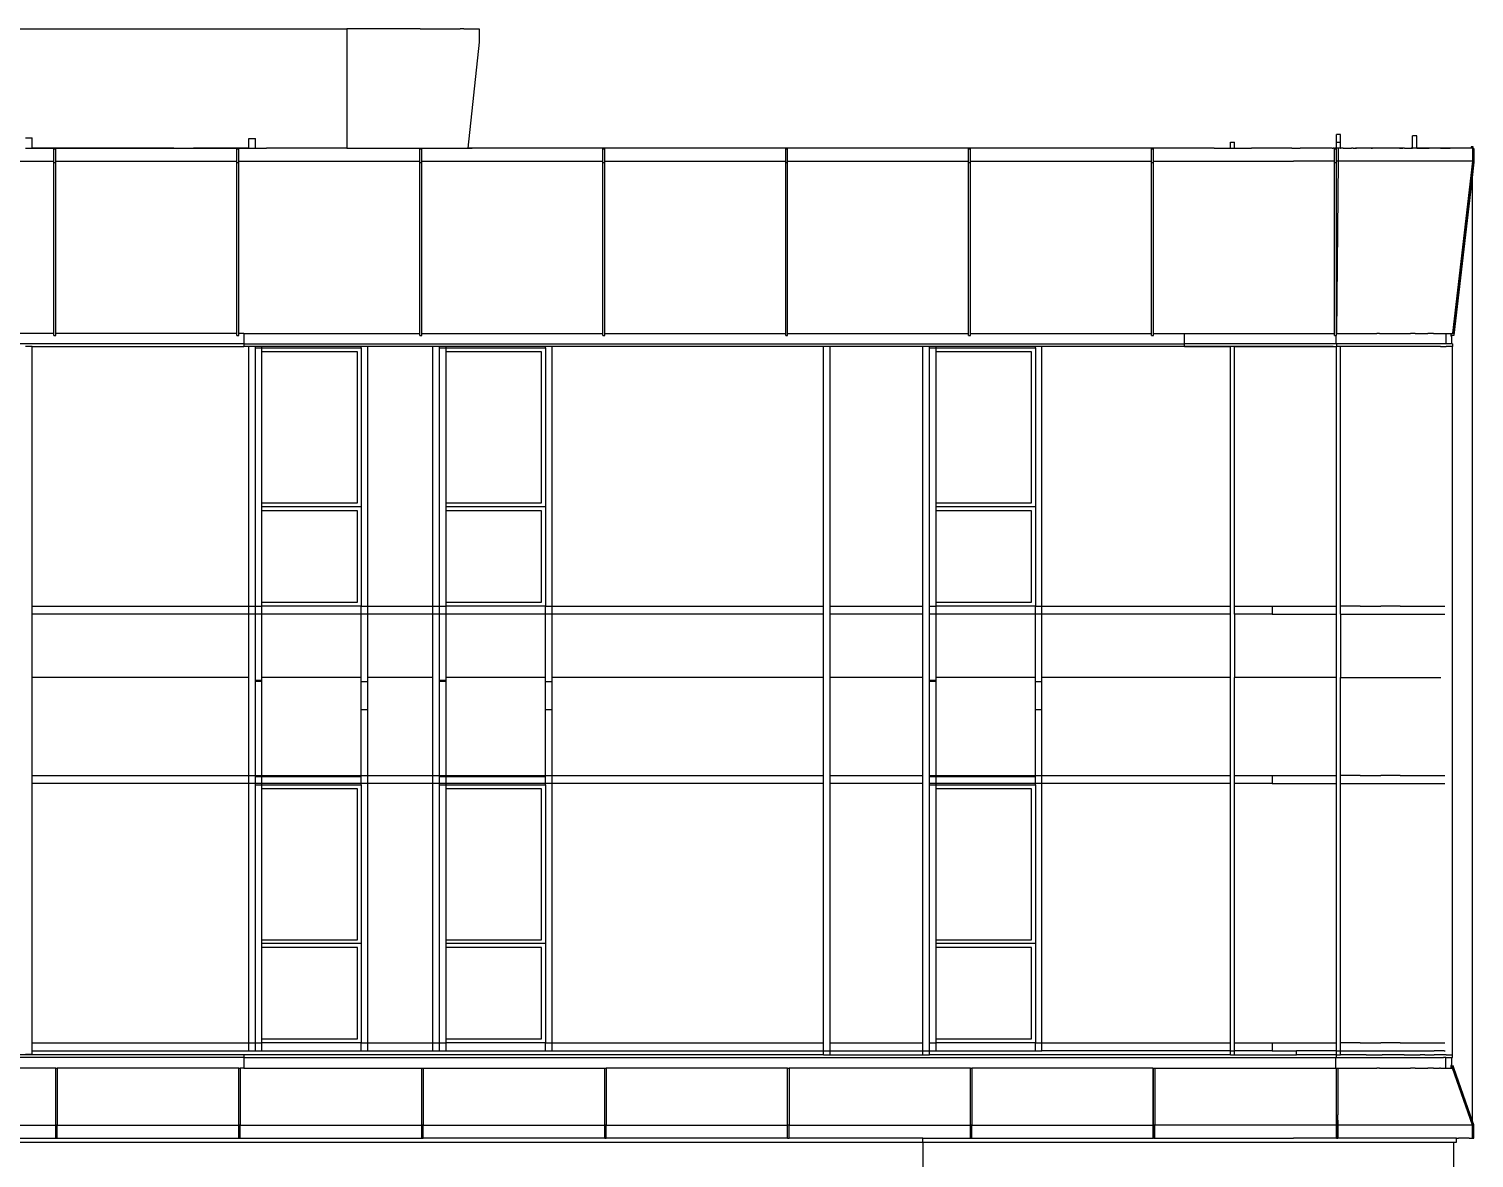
# Model space of a CAD drawing. Extents: x -311 to 61613, y 0 to 58400.
# Drawn here: x 50700 to 61613, y 46270 to 54800 of the extents above; entities that cross this region are included whole.
import ezdxf

# ---------------------------------------------------------------- set-up
doc = ezdxf.new("R2010")
doc.units = 0
doc.header["$LTSCALE"] = 1000
doc.header["$MEASUREMENT"] = 0
doc.layers.add('AD-AREA-OUTL', color=31, linetype='Continuous')

msp = doc.modelspace()

# ---------------------------------------------------------------- linework, layer by layer
at = {"layer": 'AD-AREA-OUTL', "color": 252}
for p, q in [((50570, 54800), (53100, 54800)), ((53655, 54800), (53100, 54800)), ((53100, 54800), (53100, 53900)), ((53655, 54800), (53956, 54800)), ((53655, 54800), (53655, 54800)), ((53985, 54800), (53956, 54800)), ((53956, 54800), (53956, 54800)), ((53985, 54800), (54100, 54800)), ((53985, 54800), (53985, 54800)), ((54100, 54800), (54100, 54700)), ((54100, 54700), (54014, 53900)), ((50675, 53978), (50725, 53978)), ((50725, 53900), (50725, 53978)), ((52360, 53900), (52360, 53972)), ((52360, 53972), (52410, 53972)), ((52410, 53900), (52410, 53972)), ((59774, 53900), (59774, 53944)), ((59774, 53944), (59804, 53944)), ((59804, 53900), (59804, 53944)), ((60574, 53944), (60574, 54003)), ((60604, 54003), (60574, 54003)), ((60574, 53900), (60574, 53944)), ((60574, 53944), (60604, 53944)), ((60604, 53944), (60604, 54003)), ((60604, 53900), (60604, 53944)), ((61148, 53900), (61148, 53992)), ((61180, 53992), (61148, 53992)), ((61180, 53900), (61180, 53992)), ((50675, 53900), (50725, 53900)), ((51794, 53900), (50725, 53900)), ((50725, 53900), (51794, 53900)), ((50725, 53900), (50725, 53900)), ((50888, 53800), (50888, 53893)), ((50888, 53893), (50903, 53893)), ((50903, 53800), (50903, 53893)), ((51794, 53900), (51944, 53900)), ((52360, 53900), (51944, 53900)), ((51944, 53900), (52360, 53900)), ((52270, 53800), (52270, 53893)), ((52270, 53893), (52285, 53893)), ((52285, 53800), (52285, 53893)), ((52360, 53900), (52410, 53900)), ((52360, 53900), (52360, 53900)), ((52410, 53900), (52494, 53900)), ((52410, 53900), (52494, 53900)), ((52410, 53900), (52410, 53900)), ((53100, 53900), (52494, 53900)), ((53100, 53900), (54014, 53900)), ((53100, 53900), (53100, 53900)), ((53100, 53900), (53100, 53900)), ((53100, 53900), (53100, 53900)), ((53651, 53800), (53651, 53893)), ((53651, 53893), (53666, 53893)), ((53666, 53800), (53666, 53893)), ((54014, 53900), (54020, 53900)), ((54046, 53900), (54014, 53900)), ((54014, 53900), (54046, 53900)), ((54014, 53900), (54014, 53900)), ((59651, 53900), (54046, 53900)), ((55033, 53800), (55033, 53893)), ((55033, 53893), (55048, 53893)), ((55048, 53800), (55048, 53893)), ((56415, 53800), (56415, 53893)), ((56415, 53893), (56429, 53893)), ((56429, 53800), (56429, 53893)), ((57796, 53800), (57796, 53893)), ((57796, 53893), (57811, 53893)), ((57811, 53800), (57811, 53893)), ((59178, 53800), (59178, 53893)), ((59178, 53893), (59193, 53893)), ((59193, 53800), (59193, 53893)), ((59651, 53900), (59774, 53900)), ((59651, 53900), (59774, 53900)), ((59774, 53900), (59804, 53900)), ((59774, 53900), (59774, 53900)), ((59804, 53900), (59933, 53900)), ((59804, 53900), (59804, 53900)), ((59804, 53900), (59933, 53900)), ((60132, 53900), (59933, 53900)), ((60070, 53900), (60070, 53900)), ((60237, 53900), (60132, 53900)), ((60132, 53900), (60132, 53900)), ((60237, 53900), (60250, 53900)), ((60237, 53900), (60250, 53900)), ((60250, 53900), (60299, 53900)), ((60250, 53900), (60250, 53900)), ((60250, 53900), (60250, 53900)), ((60542, 53900), (60299, 53900)), ((60299, 53900), (60299, 53900)), ((60542, 53900), (60550, 53900)), ((60556, 53900), (60550, 53900)), ((60556, 53900), (60562, 53900)), ((60559, 53800), (60559, 53893)), ((60559, 53893), (60574, 53893)), ((60574, 53900), (60562, 53900)), ((60562, 53900), (60574, 53900)), ((60586, 53900), (60574, 53900)), ((60574, 53900), (60574, 53900)), ((60574, 53800), (60574, 53893)), ((60604, 53900), (60586, 53900)), ((60586, 53900), (60586, 53800)), ((60607, 53900), (60604, 53900)), ((60604, 53900), (60604, 53900)), ((60604, 53900), (60607, 53900)), ((60625, 53900), (60607, 53900)), ((60625, 53900), (60632, 53900)), ((60632, 53900), (60688, 53900)), ((60699, 53900), (60688, 53900)), ((60688, 53900), (60688, 53900)), ((60688, 53900), (60688, 53900)), ((60699, 53900), (60717, 53900)), ((60723, 53900), (60717, 53900)), ((60717, 53900), (60723, 53900)), ((60724, 53900), (60723, 53900)), ((60723, 53900), (60724, 53900)), ((60837, 53900), (60724, 53900)), ((60846, 53900), (60837, 53900)), ((60837, 53900), (60846, 53900)), ((60899, 53900), (60846, 53900)), ((60899, 53900), (60846, 53900)), ((60956, 53900), (60899, 53900)), ((60964, 53900), (60956, 53900)), ((60964, 53900), (60956, 53900)), ((61007, 53900), (60964, 53900)), ((61007, 53900), (60964, 53900)), ((61051, 53900), (61007, 53900)), ((61075, 53900), (61051, 53900)), ((61051, 53900), (61075, 53900)), ((61088, 53900), (61075, 53900)), ((61088, 53900), (61075, 53900)), ((61088, 53900), (61138, 53900)), ((61148, 53900), (61138, 53900)), ((61138, 53900), (61148, 53900)), ((61179, 53900), (61148, 53900)), ((61148, 53900), (61148, 53900)), ((61180, 53900), (61179, 53900)), ((61275, 53900), (61180, 53900)), ((61180, 53900), (61275, 53900)), ((61180, 53900), (61180, 53900)), ((61275, 53900), (61180, 53900)), ((61359, 53900), (61275, 53900)), ((61359, 53900), (61275, 53900)), ((61359, 53900), (61433, 53900)), ((61433, 53900), (61359, 53900)), ((61433, 53900), (61359, 53900)), ((61477, 53900), (61433, 53900)), ((61477, 53900), (61433, 53900)), ((61457, 52502), (61607, 53809)), ((61495, 53900), (61477, 53900)), ((61543, 53900), (61495, 53900)), ((61577, 53900), (61543, 53900)), ((61592, 53900), (61577, 53900)), ((61592, 53909), (61592, 53900)), ((61607, 53909), (61592, 53909)), ((61600, 53900), (61592, 53900)), ((61600, 53900), (61600, 53800)), ((61607, 53893), (61607, 53909)), ((61607, 53809), (61607, 53893)), ((61613, 53893), (61607, 53893)), ((61613, 53793), (61613, 53893)), ((49522, 53800), (50888, 53800)), ((50888, 53792), (50888, 53800)), ((50888, 52500), (50888, 53792)), ((50888, 53792), (50903, 53792)), ((50903, 53792), (50903, 53800)), ((50903, 53800), (52270, 53800)), ((50903, 52500), (50903, 53792)), ((52270, 53792), (52270, 53800)), ((52270, 52500), (52270, 53792)), ((52270, 53792), (52285, 53792)), ((52285, 53792), (52285, 53800)), ((52285, 53800), (53651, 53800)), ((52285, 52500), (52285, 53792)), ((53651, 53792), (53651, 53800)), ((53651, 52500), (53651, 53792)), ((53651, 53792), (53666, 53792)), ((53666, 53792), (53666, 53800)), ((53666, 53800), (55033, 53800)), ((53666, 52500), (53666, 53792)), ((55033, 53792), (55033, 53800)), ((55033, 52500), (55033, 53792)), ((55033, 53792), (55048, 53792)), ((55048, 53792), (55048, 53800)), ((55048, 53800), (56415, 53800)), ((55048, 52500), (55048, 53792)), ((56415, 53792), (56415, 53800)), ((56415, 52500), (56415, 53792)), ((56415, 53792), (56429, 53792)), ((56429, 53792), (56429, 53800)), ((56429, 53800), (57796, 53800)), ((56429, 52500), (56429, 53792)), ((57796, 53792), (57796, 53800)), ((57796, 52500), (57796, 53792)), ((57796, 53792), (57811, 53792)), ((57811, 53792), (57811, 53800)), ((57811, 53800), (59178, 53800)), ((57811, 52500), (57811, 53792)), ((59178, 53792), (59178, 53800)), ((59178, 52500), (59178, 53792)), ((59178, 53792), (59193, 53792)), ((59193, 53792), (59193, 53800)), ((59193, 53800), (60250, 53800)), ((59193, 52500), (59193, 53792)), ((60559, 53800), (60250, 53800)), ((60559, 53792), (60559, 53800)), ((60559, 52500), (60559, 53792)), ((60559, 53792), (60574, 53792)), ((60574, 53792), (60574, 53800)), ((60586, 53800), (60574, 52500)), ((60586, 53800), (60574, 53800)), ((60574, 52500), (60574, 53792)), ((60723, 53800), (60586, 53800)), ((60846, 53800), (60723, 53800)), ((60964, 53800), (60846, 53800)), ((61075, 53800), (60964, 53800)), ((61179, 53800), (61075, 53800)), ((61275, 53800), (61179, 53800)), ((61359, 53800), (61275, 53800)), ((61433, 53800), (61359, 53800)), ((61495, 53800), (61433, 53800)), ((61600, 53800), (61450, 52502)), ((61543, 53800), (61495, 53800)), ((61577, 53800), (61543, 53800)), ((61600, 53800), (61577, 53800)), ((61600, 53677), (61613, 53793)), ((61462, 52486), (61600, 53677)), ((61600, 46550), (61600, 53677)), ((50888, 52500), (49522, 52500)), ((50888, 52485), (50888, 52500)), ((50903, 52485), (50903, 52500)), ((52270, 52500), (50903, 52500)), ((52270, 52485), (52270, 52500)), ((52285, 52485), (52285, 52500)), ((52324, 52500), (52285, 52500)), ((52324, 52500), (53651, 52500)), ((52324, 52500), (52324, 52420)), ((53651, 52485), (53651, 52500)), ((53666, 52485), (53666, 52500)), ((53666, 52500), (55033, 52500)), ((55033, 52485), (55033, 52500)), ((55048, 52485), (55048, 52500)), ((55048, 52500), (56415, 52500)), ((56415, 52485), (56415, 52500)), ((56429, 52485), (56429, 52500)), ((56429, 52500), (57796, 52500)), ((57796, 52485), (57796, 52500)), ((57811, 52485), (57811, 52500)), ((57811, 52500), (59178, 52500)), ((59178, 52485), (59178, 52500)), ((59193, 52485), (59193, 52500)), ((59193, 52500), (59425, 52500)), ((59425, 52500), (60250, 52500)), ((59425, 52420), (59425, 52500)), ((60250, 52500), (60559, 52500)), ((60559, 52485), (60559, 52500)), ((60574, 52485), (60574, 52500)), ((60574, 52500), (60680, 52500)), ((60680, 52500), (60691, 52500)), ((60691, 52500), (60781, 52500)), ((60781, 52500), (60797, 52500)), ((60797, 52500), (60878, 52500)), ((60899, 52500), (60878, 52500)), ((60899, 52500), (60969, 52500)), ((60969, 52500), (60996, 52500)), ((60996, 52500), (61055, 52500)), ((61055, 52500), (61086, 52500)), ((61086, 52500), (61133, 52500)), ((61169, 52500), (61133, 52500)), ((61169, 52500), (61203, 52500)), ((61203, 52500), (61242, 52500)), ((61242, 52500), (61263, 52500)), ((61306, 52500), (61263, 52500)), ((61306, 52500), (61314, 52500)), ((61314, 52500), (61353, 52500)), ((61353, 52500), (61359, 52500)), ((61359, 52500), (61382, 52500)), ((61382, 52500), (61400, 52500)), ((61400, 52500), (61401, 52500)), ((61400, 52500), (61400, 52420)), ((61401, 52500), (61431, 52500)), ((61431, 52500), (61438, 52500)), ((61438, 52500), (61450, 52500)), ((61438, 52500), (61438, 52486)), ((61450, 52502), (61450, 52500)), ((61450, 52502), (61457, 52502)), ((52324, 52420), (48180, 52420)), ((50725, 52400), (50675, 52400)), ((50725, 50440), (50725, 52400)), ((50725, 52400), (52324, 52400)), ((50888, 52485), (50903, 52485)), ((52270, 52485), (52285, 52485)), ((52324, 52420), (59425, 52420)), ((52324, 52420), (52324, 52400)), ((52360, 52400), (52324, 52400)), ((52360, 50440), (52360, 52400)), ((52410, 52400), (52360, 52400)), ((52460, 52400), (52410, 52400)), ((52410, 52390), (52410, 52400)), ((52410, 50440), (52410, 52390)), ((52410, 52390), (52460, 52390)), ((52460, 52390), (52460, 52400)), ((53210, 52400), (52460, 52400)), ((52460, 52360), (52460, 52390)), ((52460, 52390), (53210, 52390)), ((53260, 52400), (53210, 52400)), ((53210, 52390), (53210, 52400)), ((53210, 52390), (53210, 51190)), ((53750, 52400), (53260, 52400)), ((53260, 50440), (53260, 52400)), ((53651, 52485), (53666, 52485)), ((53750, 50440), (53750, 52400)), ((53800, 52400), (53750, 52400)), ((53850, 52400), (53800, 52400)), ((53800, 52390), (53800, 52400)), ((53800, 50440), (53800, 52390)), ((53800, 52390), (53850, 52390)), ((53850, 52390), (53850, 52400)), ((54600, 52400), (53850, 52400)), ((53850, 52360), (53850, 52390)), ((53850, 52390), (54600, 52390)), ((54650, 52400), (54600, 52400)), ((54600, 52390), (54600, 52400)), ((54600, 52390), (54600, 51190)), ((56700, 52400), (54650, 52400)), ((54650, 50440), (54650, 52400)), ((55033, 52485), (55048, 52485)), ((56415, 52485), (56429, 52485)), ((56700, 50440), (56700, 52400)), ((56750, 52400), (56700, 52400)), ((57450, 52400), (56750, 52400)), ((56750, 50440), (56750, 52400)), ((57500, 52400), (57450, 52400)), ((57450, 50440), (57450, 52400)), ((57550, 52400), (57500, 52400)), ((57500, 52390), (57500, 52400)), ((57500, 50440), (57500, 52390)), ((57500, 52390), (57550, 52390)), ((58300, 52400), (57550, 52400)), ((57550, 52390), (57550, 52400)), ((57550, 52360), (57550, 52390)), ((57550, 52390), (58300, 52390)), ((57796, 52485), (57811, 52485)), ((58350, 52400), (58300, 52400)), ((58300, 52390), (58300, 52400)), ((58300, 52390), (58300, 51190)), ((59425, 52400), (58350, 52400)), ((58350, 50440), (58350, 52400)), ((59178, 52485), (59193, 52485)), ((60570, 52420), (59425, 52420)), ((59425, 52400), (59425, 52420)), ((59774, 52400), (59425, 52400)), ((59425, 52400), (59774, 52400)), ((59774, 50440), (59774, 52400)), ((59804, 52400), (59774, 52400)), ((60550, 52400), (59804, 52400)), ((59804, 52400), (60574, 52400)), ((59804, 50440), (59804, 52400)), ((60559, 52485), (60570, 52485)), ((60570, 52485), (60574, 52485)), ((60570, 52485), (60570, 52420)), ((60574, 52420), (60570, 52420)), ((60680, 52420), (60574, 52420)), ((60574, 52420), (60574, 52400)), ((60574, 52400), (60574, 52400)), ((60574, 50440), (60574, 52400)), ((60604, 52400), (60574, 52400)), ((60691, 52400), (60604, 52400)), ((60604, 50440), (60604, 52400)), ((60691, 52420), (60680, 52420)), ((60781, 52420), (60691, 52420)), ((60747, 52400), (60691, 52400)), ((60797, 52400), (60747, 52400)), ((60797, 52420), (60781, 52420)), ((60878, 52420), (60797, 52420)), ((60899, 52400), (60797, 52400)), ((60899, 52420), (60878, 52420)), ((60969, 52420), (60899, 52420)), ((60908, 52400), (60899, 52400)), ((60996, 52400), (60908, 52400)), ((60996, 52420), (60969, 52420)), ((61055, 52420), (60996, 52420)), ((61055, 52400), (60996, 52400)), ((61086, 52420), (61055, 52420)), ((61086, 52400), (61055, 52400)), ((61133, 52420), (61086, 52420)), ((61169, 52400), (61086, 52400)), ((61169, 52420), (61133, 52420)), ((61203, 52420), (61169, 52420)), ((61182, 52400), (61169, 52400)), ((61242, 52400), (61182, 52400)), ((61242, 52420), (61203, 52420)), ((61263, 52420), (61242, 52420)), ((61285, 52400), (61242, 52400)), ((61306, 52420), (61263, 52420)), ((61306, 52400), (61285, 52400)), ((61314, 52420), (61306, 52420)), ((61357, 52400), (61306, 52400)), ((61353, 52420), (61314, 52420)), ((61359, 52420), (61353, 52420)), ((61359, 52400), (61357, 52400)), ((61382, 52420), (61359, 52420)), ((61359, 52400), (61401, 52400)), ((61400, 52420), (61382, 52420)), ((61401, 52420), (61400, 52420)), ((61431, 52420), (61401, 52420)), ((61431, 52400), (61401, 52400)), ((61443, 52420), (61431, 52420)), ((61450, 52400), (61431, 52400)), ((61438, 52486), (61438, 52480)), ((61438, 52486), (61462, 52486)), ((61443, 52480), (61438, 52480)), ((61443, 52480), (61443, 52420)), ((61450, 52420), (61443, 52420)), ((61450, 52420), (61450, 52400)), ((61450, 47050), (61450, 52400)), ((52460, 51220), (52460, 52360)), ((53180, 52360), (52460, 52360)), ((53180, 51220), (53180, 52360)), ((53850, 51220), (53850, 52360)), ((54570, 52360), (53850, 52360)), ((54570, 51220), (54570, 52360)), ((57550, 51220), (57550, 52360)), ((58270, 52360), (57550, 52360)), ((58270, 51220), (58270, 52360)), ((52460, 51190), (52460, 51220)), ((52460, 51220), (53180, 51220)), ((52460, 51160), (52460, 51190)), ((53210, 51190), (52460, 51190)), ((53210, 51190), (53210, 50440)), ((53850, 51190), (53850, 51220)), ((53850, 51220), (54570, 51220)), ((53850, 51160), (53850, 51190)), ((54600, 51190), (53850, 51190)), ((54600, 51190), (54600, 50440)), ((57550, 51190), (57550, 51220)), ((57550, 51220), (58270, 51220)), ((57550, 51160), (57550, 51190)), ((58300, 51190), (57550, 51190)), ((58300, 51190), (58300, 50440)), ((52460, 50470), (52460, 51160)), ((53180, 51160), (52460, 51160)), ((53180, 50470), (53180, 51160)), ((53850, 50470), (53850, 51160)), ((54570, 51160), (53850, 51160)), ((54570, 50470), (54570, 51160)), ((57550, 50470), (57550, 51160)), ((58270, 51160), (57550, 51160)), ((58270, 50470), (58270, 51160)), ((50725, 50380), (50725, 50440)), ((50725, 50440), (52360, 50440)), ((52360, 50380), (52360, 50440)), ((52360, 50440), (52410, 50440)), ((52410, 50440), (52460, 50440)), ((52410, 50380), (52410, 50440)), ((52460, 50440), (52460, 50470)), ((52460, 50470), (53180, 50470)), ((52460, 50380), (52460, 50440)), ((53210, 50440), (52460, 50440)), ((53210, 50440), (53260, 50440)), ((53210, 50380), (53210, 50440)), ((53260, 50440), (53750, 50440)), ((53260, 50380), (53260, 50440)), ((53750, 50440), (53800, 50440)), ((53750, 50380), (53750, 50440)), ((53800, 50440), (53850, 50440)), ((53800, 50380), (53800, 50440)), ((53850, 50440), (53850, 50470)), ((53850, 50470), (54570, 50470)), ((53850, 50380), (53850, 50440)), ((54600, 50440), (53850, 50440)), ((54600, 50440), (54650, 50440)), ((54600, 50380), (54600, 50440)), ((54650, 50440), (56700, 50440)), ((54650, 50380), (54650, 50440)), ((56700, 50380), (56700, 50440)), ((56750, 50380), (56750, 50440)), ((56750, 50440), (57450, 50440)), ((57450, 50380), (57450, 50440)), ((57500, 50380), (57500, 50440)), ((57500, 50440), (57550, 50440)), ((57550, 50440), (57550, 50470)), ((57550, 50470), (58270, 50470)), ((57550, 50380), (57550, 50440)), ((58300, 50440), (57550, 50440)), ((58300, 50440), (58350, 50440)), ((58300, 50380), (58300, 50440)), ((58350, 50440), (59774, 50440)), ((58350, 50380), (58350, 50440)), ((59774, 50380), (59774, 50440)), ((59804, 50380), (59804, 50440)), ((59804, 50440), (60089, 50440)), ((60089, 50440), (60574, 50440)), ((60089, 50440), (60089, 50380)), ((60574, 50380), (60574, 50440)), ((60604, 50380), (60604, 50440)), ((60604, 50440), (60605, 50440)), ((60747, 50440), (60605, 50440)), ((60753, 50440), (60747, 50440)), ((60753, 50440), (60908, 50440)), ((60919, 50440), (60908, 50440)), ((61055, 50440), (60919, 50440)), ((61055, 50440), (61072, 50440)), ((61072, 50440), (61182, 50440)), ((61182, 50440), (61204, 50440)), ((61204, 50440), (61285, 50440)), ((61285, 50440), (61310, 50440)), ((61310, 50440), (61357, 50440)), ((61357, 50440), (61386, 50440)), ((61386, 50440), (61393, 50440)), ((50725, 49900), (50725, 50380)), ((52360, 50380), (50725, 50380)), ((52360, 49900), (52360, 50380)), ((52410, 50380), (52360, 50380)), ((52460, 50380), (52410, 50380)), ((52410, 49877), (52410, 50380)), ((52460, 49900), (52460, 50380)), ((53210, 50380), (52460, 50380)), ((53260, 50380), (53210, 50380)), ((53210, 49900), (53210, 50380)), ((53260, 49900), (53260, 50380)), ((53750, 50380), (53260, 50380)), ((53800, 50380), (53750, 50380)), ((53750, 49900), (53750, 50380)), ((53850, 50380), (53800, 50380)), ((53800, 49877), (53800, 50380)), ((53850, 49900), (53850, 50380)), ((54600, 50380), (53850, 50380)), ((54650, 50380), (54600, 50380)), ((54600, 49900), (54600, 50380)), ((54650, 49900), (54650, 50380)), ((56700, 50380), (54650, 50380)), ((56700, 49900), (56700, 50380)), ((56750, 49900), (56750, 50380)), ((57450, 50380), (56750, 50380)), ((57450, 49900), (57450, 50380)), ((57550, 50380), (57500, 50380)), ((57500, 49877), (57500, 50380)), ((57550, 49900), (57550, 50380)), ((58300, 50380), (57550, 50380)), ((58350, 50380), (58300, 50380)), ((58300, 49900), (58300, 50380)), ((58350, 49900), (58350, 50380)), ((59774, 50380), (58350, 50380)), ((59774, 49900), (59774, 50380)), ((59804, 50380), (59804, 49900)), ((60089, 50380), (59804, 50380)), ((60089, 50380), (60574, 50380)), ((60574, 49900), (60574, 50380)), ((60604, 50380), (60604, 49900)), ((60604, 50380), (60605, 50380)), ((60605, 50380), (60747, 50380)), ((60747, 50380), (60753, 50380)), ((60753, 50380), (60908, 50380)), ((60908, 50380), (60919, 50380)), ((60919, 50380), (61055, 50380)), ((61055, 50380), (61072, 50380)), ((61072, 50380), (61182, 50380)), ((61182, 50380), (61204, 50380)), ((61204, 50380), (61285, 50380)), ((61285, 50380), (61310, 50380)), ((61310, 50380), (61357, 50380)), ((61357, 50380), (61386, 50380)), ((61386, 50380), (61393, 50380)), ((50725, 49160), (50725, 49900)), ((52360, 49900), (50725, 49900)), ((52360, 49160), (52360, 49900)), ((52410, 49870), (52410, 49877)), ((52460, 49877), (52410, 49877)), ((52460, 49877), (52460, 49900)), ((53210, 49900), (52460, 49900)), ((52460, 49870), (52460, 49877)), ((53210, 49870), (53210, 49900)), ((53260, 49870), (53260, 49900)), ((53750, 49900), (53260, 49900)), ((53750, 49160), (53750, 49900)), ((53800, 49870), (53800, 49877)), ((53850, 49877), (53800, 49877)), ((53850, 49877), (53850, 49900)), ((54600, 49900), (53850, 49900)), ((53850, 49870), (53850, 49877)), ((54600, 49870), (54600, 49900)), ((54650, 49870), (54650, 49900)), ((56700, 49900), (54650, 49900)), ((56700, 49160), (56700, 49900)), ((56750, 49160), (56750, 49900)), ((57450, 49900), (56750, 49900)), ((57450, 49160), (57450, 49900)), ((57500, 49870), (57500, 49877)), ((57550, 49877), (57500, 49877)), ((57550, 49877), (57550, 49900)), ((58300, 49900), (57550, 49900)), ((57550, 49870), (57550, 49877)), ((58300, 49870), (58300, 49900)), ((58350, 49870), (58350, 49900)), ((59774, 49900), (58350, 49900)), ((59774, 49160), (59774, 49900)), ((59804, 49160), (59804, 49900)), ((60574, 49900), (59804, 49900)), ((60574, 49160), (60574, 49900)), ((60604, 49900), (60604, 49900)), ((60604, 49160), (60604, 49900)), ((60604, 49900), (60747, 49900)), ((60604, 49900), (60747, 49900)), ((60747, 49900), (60908, 49900)), ((60747, 49900), (60908, 49900)), ((60908, 49900), (61055, 49900)), ((60908, 49900), (61055, 49900)), ((61055, 49900), (61182, 49900)), ((61055, 49900), (61182, 49900)), ((61182, 49900), (61285, 49900)), ((61182, 49900), (61285, 49900)), ((61285, 49900), (61357, 49900)), ((61285, 49900), (61357, 49900)), ((61357, 49900), (61363, 49900)), ((61357, 49900), (61363, 49900)), ((52410, 49160), (52410, 49870)), ((52460, 49870), (52410, 49870)), ((52460, 49160), (52460, 49870)), ((53210, 49660), (53210, 49870)), ((53210, 49870), (53260, 49870)), ((53260, 49660), (53260, 49870)), ((53800, 49160), (53800, 49870)), ((53850, 49870), (53800, 49870)), ((53850, 49160), (53850, 49870)), ((54600, 49660), (54600, 49870)), ((54600, 49870), (54650, 49870)), ((54650, 49660), (54650, 49870)), ((57500, 49160), (57500, 49870)), ((57550, 49870), (57500, 49870)), ((57550, 49160), (57550, 49870)), ((58300, 49660), (58300, 49870)), ((58300, 49870), (58350, 49870)), ((58350, 49660), (58350, 49870)), ((53210, 49160), (53210, 49660)), ((53210, 49660), (53260, 49660)), ((53260, 49160), (53260, 49660)), ((54600, 49160), (54600, 49660)), ((54600, 49660), (54650, 49660)), ((54650, 49160), (54650, 49660)), ((58300, 49160), (58300, 49660)), ((58300, 49660), (58350, 49660)), ((58350, 49160), (58350, 49660)), ((50725, 49100), (50725, 49160)), ((50725, 49160), (52360, 49160)), ((52360, 49100), (52360, 49160)), ((52360, 49160), (52410, 49160)), ((52410, 49150), (52410, 49160)), ((52410, 49160), (52460, 49160)), ((52410, 49100), (52410, 49150)), ((52460, 49150), (52410, 49150)), ((52460, 49150), (52460, 49160)), ((52460, 49160), (53210, 49160)), ((52460, 49100), (52460, 49150)), ((53210, 49150), (52460, 49150)), ((53210, 49160), (53260, 49160)), ((53210, 49150), (53210, 49160)), ((53210, 49100), (53210, 49150)), ((53260, 49160), (53750, 49160)), ((53260, 49100), (53260, 49160)), ((53750, 49160), (53800, 49160)), ((53750, 49100), (53750, 49160)), ((53800, 49160), (53850, 49160)), ((53800, 49150), (53800, 49160)), ((53800, 49100), (53800, 49150)), ((53850, 49150), (53800, 49150)), ((53850, 49150), (53850, 49160)), ((53850, 49160), (54600, 49160)), ((53850, 49100), (53850, 49150)), ((54600, 49150), (53850, 49150)), ((54600, 49160), (54650, 49160)), ((54600, 49150), (54600, 49160)), ((54600, 49100), (54600, 49150)), ((54650, 49160), (56700, 49160)), ((54650, 49100), (54650, 49160)), ((56700, 49100), (56700, 49160)), ((56750, 49100), (56750, 49160)), ((56750, 49160), (57450, 49160)), ((57450, 49100), (57450, 49160)), ((57500, 49150), (57500, 49160)), ((57500, 49160), (57550, 49160)), ((57500, 49100), (57500, 49150)), ((57550, 49150), (57500, 49150)), ((57550, 49150), (57550, 49160)), ((57550, 49160), (58300, 49160)), ((57550, 49100), (57550, 49150)), ((58300, 49150), (57550, 49150)), ((58300, 49150), (58300, 49160)), ((58300, 49160), (58350, 49160)), ((58300, 49100), (58300, 49150)), ((58350, 49100), (58350, 49160)), ((58350, 49160), (59774, 49160)), ((59774, 49100), (59774, 49160)), ((59804, 49100), (59804, 49160)), ((59804, 49160), (60089, 49160)), ((60089, 49160), (60574, 49160)), ((60089, 49160), (60089, 49100)), ((60574, 49100), (60574, 49160)), ((60604, 49100), (60604, 49160)), ((60604, 49160), (60605, 49160)), ((60747, 49160), (60605, 49160)), ((60753, 49160), (60747, 49160)), ((60753, 49160), (60908, 49160)), ((60919, 49160), (60908, 49160)), ((61055, 49160), (60919, 49160)), ((61055, 49160), (61072, 49160)), ((61072, 49160), (61182, 49160)), ((61182, 49160), (61204, 49160)), ((61204, 49160), (61285, 49160)), ((61285, 49160), (61310, 49160)), ((61310, 49160), (61357, 49160)), ((61357, 49160), (61386, 49160)), ((61386, 49160), (61393, 49160)), ((52360, 49100), (50725, 49100)), ((50725, 47140), (50725, 49100)), ((52410, 49100), (52360, 49100)), ((52360, 47140), (52360, 49100)), ((52460, 49100), (52410, 49100)), ((52410, 49090), (52410, 49100)), ((52410, 47140), (52410, 49090)), ((52410, 49090), (52460, 49090)), ((52460, 49090), (52460, 49100)), ((53210, 49100), (52460, 49100)), ((52460, 49060), (52460, 49090)), ((52460, 49090), (53210, 49090)), ((52460, 47920), (52460, 49060)), ((53180, 49060), (52460, 49060)), ((53180, 47920), (53180, 49060)), ((53260, 49100), (53210, 49100)), ((53210, 49090), (53210, 49100)), ((53210, 49090), (53210, 47890)), ((53750, 49100), (53260, 49100)), ((53260, 47140), (53260, 49100)), ((53800, 49100), (53750, 49100)), ((53750, 47140), (53750, 49100)), ((53850, 49100), (53800, 49100)), ((53800, 49090), (53800, 49100)), ((53800, 47140), (53800, 49090)), ((53800, 49090), (53850, 49090)), ((54600, 49100), (53850, 49100)), ((53850, 49090), (53850, 49100)), ((53850, 49060), (53850, 49090)), ((53850, 49090), (54600, 49090)), ((53850, 47920), (53850, 49060)), ((54570, 49060), (53850, 49060)), ((54570, 47920), (54570, 49060)), ((54650, 49100), (54600, 49100)), ((54600, 49090), (54600, 49100)), ((54600, 49090), (54600, 47890)), ((56700, 49100), (54650, 49100)), ((54650, 47140), (54650, 49100)), ((56700, 47140), (56700, 49100)), ((57450, 49100), (56750, 49100)), ((56750, 47140), (56750, 49100)), ((57450, 47140), (57450, 49100)), ((57500, 49090), (57500, 49100)), ((57550, 49100), (57500, 49100)), ((57500, 47140), (57500, 49090)), ((57500, 49090), (57550, 49090)), ((57550, 49090), (57550, 49100)), ((58300, 49100), (57550, 49100)), ((57550, 49060), (57550, 49090)), ((57550, 49090), (58300, 49090)), ((57550, 47920), (57550, 49060)), ((58270, 49060), (57550, 49060)), ((58270, 47920), (58270, 49060)), ((58350, 49100), (58300, 49100)), ((58300, 49090), (58300, 49100)), ((58300, 49090), (58300, 47890)), ((59774, 49100), (58350, 49100)), ((58350, 47140), (58350, 49100)), ((59774, 47140), (59774, 49100)), ((60089, 49100), (59804, 49100)), ((59804, 47140), (59804, 49100)), ((60089, 49100), (60574, 49100)), ((60574, 47140), (60574, 49100)), ((60604, 49100), (60605, 49100)), ((60604, 47140), (60604, 49100)), ((60605, 49100), (60747, 49100)), ((60747, 49100), (60753, 49100)), ((60753, 49100), (60908, 49100)), ((60908, 49100), (60919, 49100)), ((60919, 49100), (61055, 49100)), ((61055, 49100), (61072, 49100)), ((61072, 49100), (61182, 49100)), ((61182, 49100), (61204, 49100)), ((61204, 49100), (61285, 49100)), ((61285, 49100), (61310, 49100)), ((61310, 49100), (61357, 49100)), ((61357, 49100), (61386, 49100)), ((61386, 49100), (61393, 49100)), ((52460, 47890), (52460, 47920)), ((52460, 47920), (53180, 47920)), ((53850, 47890), (53850, 47920)), ((53850, 47920), (54570, 47920)), ((57550, 47890), (57550, 47920)), ((57550, 47920), (58270, 47920)), ((52460, 47860), (52460, 47890)), ((53210, 47890), (52460, 47890)), ((52460, 47170), (52460, 47860)), ((53180, 47860), (52460, 47860)), ((53180, 47170), (53180, 47860)), ((53210, 47890), (53210, 47140)), ((53850, 47860), (53850, 47890)), ((54600, 47890), (53850, 47890)), ((53850, 47170), (53850, 47860)), ((54570, 47860), (53850, 47860)), ((54570, 47170), (54570, 47860)), ((54600, 47890), (54600, 47140)), ((57550, 47860), (57550, 47890)), ((58300, 47890), (57550, 47890)), ((57550, 47170), (57550, 47860)), ((58270, 47860), (57550, 47860)), ((58270, 47170), (58270, 47860)), ((58300, 47890), (58300, 47140)), ((52460, 47140), (52460, 47170)), ((52460, 47170), (53180, 47170)), ((53850, 47140), (53850, 47170)), ((53850, 47170), (54570, 47170)), ((57550, 47140), (57550, 47170)), ((57550, 47170), (58270, 47170)), ((52324, 47050), (48200, 47050)), ((50675, 47055), (50725, 47055)), ((50725, 47140), (52360, 47140)), ((50725, 47080), (50725, 47140)), ((50725, 47080), (52360, 47080)), ((50725, 47055), (50725, 47080)), ((56700, 47050), (52324, 47050)), ((52324, 47050), (52324, 47030)), ((52360, 47140), (52410, 47140)), ((52360, 47080), (52360, 47140)), ((52360, 47080), (52410, 47080)), ((52410, 47140), (52460, 47140)), ((52410, 47080), (52410, 47140)), ((52410, 47080), (52460, 47080)), ((52460, 47080), (52460, 47140)), ((53210, 47140), (52460, 47140)), ((52460, 47080), (53210, 47080)), ((53210, 47140), (53260, 47140)), ((53210, 47080), (53210, 47140)), ((53210, 47080), (53260, 47080)), ((53260, 47140), (53750, 47140)), ((53260, 47080), (53260, 47140)), ((53260, 47080), (53750, 47080)), ((53750, 47140), (53800, 47140)), ((53750, 47080), (53750, 47140)), ((53750, 47080), (53800, 47080)), ((53800, 47140), (53850, 47140)), ((53800, 47080), (53800, 47140)), ((53800, 47080), (53850, 47080)), ((53850, 47080), (53850, 47140)), ((54600, 47140), (53850, 47140)), ((53850, 47080), (54600, 47080)), ((54600, 47140), (54650, 47140)), ((54600, 47080), (54600, 47140)), ((54600, 47080), (54650, 47080)), ((54650, 47140), (56700, 47140)), ((54650, 47080), (54650, 47140)), ((54650, 47080), (56700, 47080)), ((56700, 47080), (56700, 47140)), ((56700, 47080), (56750, 47080)), ((56700, 47050), (56700, 47080)), ((56700, 47050), (56750, 47050)), ((56750, 47080), (56750, 47140)), ((56750, 47140), (57450, 47140)), ((56750, 47080), (57450, 47080)), ((56750, 47050), (56750, 47080)), ((56750, 47050), (57450, 47050)), ((57450, 47080), (57450, 47140)), ((57450, 47080), (57500, 47080)), ((57450, 47050), (57450, 47080)), ((57450, 47050), (57500, 47050)), ((57500, 47080), (57500, 47140)), ((57500, 47140), (57550, 47140)), ((57500, 47080), (57550, 47080)), ((57500, 47050), (57500, 47080)), ((59774, 47050), (57500, 47050)), ((57550, 47080), (57550, 47140)), ((58300, 47140), (57550, 47140)), ((57550, 47080), (58300, 47080)), ((58300, 47140), (58350, 47140)), ((58300, 47080), (58300, 47140)), ((58300, 47080), (58350, 47080)), ((58350, 47140), (59774, 47140)), ((58350, 47080), (58350, 47140)), ((59774, 47080), (58350, 47080)), ((59774, 47080), (59774, 47140)), ((59774, 47080), (59804, 47080)), ((59774, 47050), (59774, 47080)), ((59774, 47050), (59804, 47050)), ((59804, 47080), (59804, 47140)), ((59804, 47140), (60089, 47140)), ((59804, 47050), (59804, 47080)), ((60089, 47080), (59804, 47080)), ((59804, 47050), (60273, 47050)), ((60089, 47140), (60574, 47140)), ((60089, 47140), (60089, 47080)), ((60089, 47080), (60273, 47080)), ((60574, 47080), (60273, 47080)), ((60273, 47050), (60273, 47080)), ((60574, 47050), (60273, 47050)), ((60574, 47080), (60574, 47140)), ((60574, 47080), (60604, 47080)), ((60574, 47050), (60574, 47080)), ((60574, 47050), (60604, 47050)), ((60574, 47050), (60574, 47050)), ((60574, 47030), (60574, 47050)), ((60604, 47080), (60604, 47140)), ((60604, 47140), (60605, 47140)), ((60604, 47080), (60605, 47080)), ((60604, 47050), (60604, 47080)), ((60604, 47050), (60605, 47050)), ((60747, 47140), (60605, 47140)), ((60605, 47080), (60605, 47080)), ((60605, 47080), (60747, 47080)), ((60691, 47050), (60605, 47050)), ((60753, 47050), (60691, 47050)), ((60753, 47140), (60747, 47140)), ((60747, 47080), (60748, 47080)), ((60748, 47080), (60753, 47080)), ((60753, 47140), (60908, 47140)), ((60753, 47080), (60919, 47080)), ((60753, 47080), (60753, 47080)), ((60797, 47050), (60753, 47050)), ((60797, 47050), (60899, 47050)), ((60899, 47050), (60920, 47050)), ((60919, 47140), (60908, 47140)), ((61055, 47140), (60919, 47140)), ((60919, 47080), (60920, 47080)), ((60920, 47080), (61072, 47080)), ((60996, 47050), (60920, 47050)), ((61073, 47050), (60996, 47050)), ((61055, 47140), (61072, 47140)), ((61072, 47140), (61182, 47140)), ((61072, 47080), (61073, 47080)), ((61073, 47080), (61204, 47080)), ((61086, 47050), (61073, 47050)), ((61086, 47050), (61169, 47050)), ((61169, 47050), (61206, 47050)), ((61182, 47140), (61204, 47140)), ((61204, 47140), (61285, 47140)), ((61204, 47080), (61206, 47080)), ((61206, 47080), (61310, 47080)), ((61242, 47050), (61206, 47050)), ((61242, 47050), (61306, 47050)), ((61285, 47140), (61310, 47140)), ((61306, 47050), (61312, 47050)), ((61310, 47140), (61357, 47140)), ((61310, 47080), (61312, 47080)), ((61386, 47080), (61312, 47080)), ((61359, 47050), (61312, 47050)), ((61357, 47140), (61386, 47140)), ((61388, 47050), (61359, 47050)), ((61386, 47140), (61393, 47140)), ((61386, 47080), (61388, 47080)), ((61388, 47080), (61395, 47080)), ((61401, 47050), (61388, 47050)), ((61401, 47050), (61431, 47050)), ((61431, 47050), (61450, 47050)), ((61450, 47030), (61450, 47050)), ((52324, 47030), (48180, 47030)), ((50903, 46950), (49531, 46950)), ((50903, 46950), (50913, 46950)), ((50903, 46521), (50903, 46950)), ((50913, 46950), (50913, 46521)), ((52285, 46950), (50913, 46950)), ((52285, 46950), (52295, 46950)), ((52285, 46521), (52285, 46950)), ((52295, 46950), (52295, 46521)), ((52324, 46950), (52295, 46950)), ((52324, 47030), (60570, 47030)), ((52324, 47030), (52324, 46950)), ((52324, 46950), (53666, 46950)), ((53666, 46950), (53676, 46950)), ((53666, 46521), (53666, 46950)), ((53676, 46950), (55048, 46950)), ((53676, 46950), (53676, 46521)), ((55048, 46950), (55058, 46950)), ((55048, 46521), (55048, 46950)), ((55058, 46950), (55058, 46521)), ((56429, 46950), (55058, 46950)), ((56429, 46950), (56440, 46950)), ((56429, 46521), (56429, 46950)), ((56440, 46950), (56440, 46521)), ((57811, 46950), (56440, 46950)), ((57811, 46950), (57821, 46950)), ((57811, 46521), (57811, 46950)), ((57821, 46950), (57821, 46521)), ((59188, 46950), (57821, 46950)), ((59188, 46950), (59193, 46950)), ((59188, 46950), (59188, 46520)), ((59193, 46950), (59203, 46950)), ((59193, 46521), (59193, 46950)), ((59203, 46950), (59203, 46521)), ((59203, 46950), (60250, 46950)), ((60250, 46950), (60570, 46950)), ((60570, 47030), (60574, 47030)), ((60570, 46950), (60570, 47030)), ((60570, 46950), (60574, 46950)), ((60574, 47030), (60680, 47030)), ((60574, 46950), (60584, 46950)), ((60574, 46521), (60574, 46950)), ((60584, 46950), (60584, 46598)), ((60584, 46950), (60680, 46950)), ((60680, 47030), (60691, 47030)), ((60680, 46950), (60691, 46950)), ((60691, 47030), (60781, 47030)), ((60691, 46950), (60781, 46950)), ((60781, 47030), (60797, 47030)), ((60781, 46950), (60797, 46950)), ((60797, 47030), (60878, 47030)), ((60797, 46950), (60878, 46950)), ((60878, 47030), (60899, 47030)), ((60899, 46950), (60878, 46950)), ((60899, 47030), (60969, 47030)), ((60899, 46950), (60969, 46950)), ((60969, 47030), (60996, 47030)), ((60969, 46950), (60996, 46950)), ((60996, 47030), (61055, 47030)), ((60996, 46950), (61055, 46950)), ((61055, 47030), (61086, 47030)), ((61055, 46950), (61086, 46950)), ((61086, 47030), (61133, 47030)), ((61086, 46950), (61133, 46950)), ((61133, 47030), (61169, 47030)), ((61169, 46950), (61133, 46950)), ((61169, 47030), (61203, 47030)), ((61169, 46950), (61203, 46950)), ((61203, 47030), (61242, 47030)), ((61203, 46950), (61242, 46950)), ((61242, 47030), (61263, 47030)), ((61242, 46950), (61263, 46950)), ((61263, 47030), (61306, 47030)), ((61306, 46950), (61263, 46950)), ((61306, 47030), (61314, 47030)), ((61306, 46950), (61314, 46950)), ((61314, 47030), (61353, 47030)), ((61314, 46950), (61353, 46950)), ((61353, 47030), (61359, 47030)), ((61359, 46950), (61353, 46950)), ((61359, 47030), (61382, 47030)), ((61359, 46950), (61382, 46950)), ((61400, 47030), (61382, 47030)), ((61382, 46950), (61400, 46950)), ((61400, 47030), (61401, 47030)), ((61400, 46950), (61400, 47030)), ((61401, 46950), (61400, 46950)), ((61401, 47030), (61431, 47030)), ((61401, 46950), (61431, 46950)), ((61431, 47030), (61443, 47030)), ((61431, 46950), (61438, 46950)), ((61443, 46970), (61438, 46970)), ((61438, 46970), (61438, 46950)), ((61438, 46950), (61443, 46950)), ((61443, 47030), (61450, 47030)), ((61443, 47030), (61443, 46970)), ((61443, 46970), (61443, 46950)), ((61443, 46950), (61450, 46950)), ((61455, 46967), (61445, 46964)), ((61445, 46964), (61450, 46950)), ((61450, 46950), (61450, 46950)), ((61600, 46520), (61450, 46950)), ((61460, 46951), (61455, 46967)), ((61604, 46537), (61460, 46951)), ((61600, 46550), (61460, 46951)), ((61460, 46951), (61460, 46951)), ((49531, 46520), (50903, 46520)), ((50903, 46520), (50903, 46521)), ((50903, 46521), (50913, 46521)), ((50903, 46420), (50903, 46520)), ((50913, 46520), (50913, 46521)), ((50913, 46420), (50913, 46520)), ((50913, 46520), (52285, 46520)), ((52285, 46520), (52285, 46521)), ((52285, 46521), (52295, 46521)), ((52285, 46420), (52285, 46520)), ((52295, 46520), (52295, 46521)), ((52295, 46420), (52295, 46520)), ((52295, 46520), (53666, 46520)), ((53666, 46520), (53666, 46521)), ((53666, 46521), (53676, 46521)), ((53666, 46420), (53666, 46520)), ((53676, 46520), (53676, 46521)), ((53676, 46420), (53676, 46520)), ((53676, 46520), (55048, 46520)), ((55048, 46520), (55048, 46521)), ((55048, 46521), (55058, 46521)), ((55048, 46420), (55048, 46520)), ((55058, 46520), (55058, 46521)), ((55058, 46420), (55058, 46520)), ((55058, 46520), (56429, 46520)), ((56429, 46520), (56429, 46521)), ((56429, 46521), (56440, 46521)), ((56429, 46420), (56429, 46520)), ((56440, 46520), (56440, 46521)), ((56440, 46420), (56440, 46520)), ((56440, 46520), (57811, 46520)), ((57811, 46520), (57811, 46521)), ((57811, 46521), (57821, 46521)), ((57811, 46420), (57811, 46520)), ((57821, 46520), (57821, 46521)), ((57821, 46420), (57821, 46520)), ((57821, 46520), (59188, 46520)), ((59193, 46520), (59188, 46520)), ((59188, 46520), (59188, 46420)), ((59193, 46520), (59193, 46521)), ((59193, 46521), (59203, 46521)), ((59193, 46420), (59193, 46520)), ((59203, 46520), (59203, 46521)), ((59203, 46420), (59203, 46520)), ((60250, 46520), (59203, 46520)), ((60574, 46520), (60250, 46520)), ((60574, 46520), (60574, 46521)), ((60574, 46521), (60584, 46521)), ((60574, 46420), (60574, 46520)), ((60584, 46521), (60584, 46598)), ((60586, 46520), (60584, 46598)), ((60584, 46520), (60584, 46521)), ((60584, 46420), (60584, 46520)), ((60586, 46520), (60584, 46520)), ((60723, 46520), (60586, 46520)), ((60586, 46420), (60586, 46520)), ((60846, 46520), (60723, 46520)), ((60964, 46520), (60846, 46520)), ((61075, 46520), (60964, 46520)), ((61179, 46520), (61075, 46520)), ((61275, 46520), (61179, 46520)), ((61359, 46520), (61275, 46520)), ((61433, 46520), (61359, 46520)), ((61495, 46520), (61433, 46520)), ((61543, 46520), (61495, 46520)), ((61577, 46520), (61543, 46520)), ((61600, 46520), (61577, 46520)), ((61610, 46522), (61600, 46550)), ((61600, 46437), (61600, 46520)), ((61604, 46437), (61604, 46537)), ((61610, 46421), (61610, 46522)), ((30750, 46390), (57450, 46390)), ((49531, 46420), (50903, 46420)), ((50903, 46420), (50913, 46420)), ((50913, 46420), (52285, 46420)), ((52285, 46420), (52295, 46420)), ((52295, 46420), (53666, 46420)), ((53666, 46420), (53676, 46420)), ((55048, 46420), (53676, 46420)), ((55048, 46420), (55058, 46420)), ((56429, 46420), (55058, 46420)), ((56429, 46420), (56440, 46420)), ((57450, 46420), (56440, 46420)), ((57450, 46420), (57811, 46420)), ((57450, 46390), (57450, 46420)), ((57450, 46390), (61460, 46390)), ((57450, 46390), (57450, 46150)), ((57811, 46420), (57821, 46420)), ((57821, 46420), (59188, 46420)), ((59193, 46420), (59188, 46420)), ((59193, 46420), (59203, 46420)), ((59203, 46420), (60250, 46420)), ((60574, 46420), (60250, 46420)), ((60574, 46420), (60584, 46420)), ((60586, 46420), (60584, 46420)), ((60723, 46420), (60586, 46420)), ((60846, 46420), (60723, 46420)), ((60964, 46420), (60846, 46420)), ((61075, 46420), (60964, 46420)), ((61179, 46420), (61075, 46420)), ((61275, 46420), (61179, 46420)), ((61359, 46420), (61275, 46420)), ((61433, 46420), (61359, 46420)), ((61480, 46420), (61433, 46420)), ((61460, 46390), (61480, 46390)), ((61460, 46150), (61460, 46390)), ((61480, 46420), (61495, 46420)), ((61480, 46390), (61480, 46420)), ((61543, 46420), (61495, 46420)), ((61577, 46420), (61543, 46420)), ((61577, 46420), (61600, 46420)), ((61600, 46421), (61600, 46437)), ((61600, 46437), (61604, 46437)), ((61600, 46421), (61610, 46421)), ((61600, 46420), (61600, 46421))]:
    msp.add_line(p, q, dxfattribs=at)

doc.saveas('drawing.dxf')
